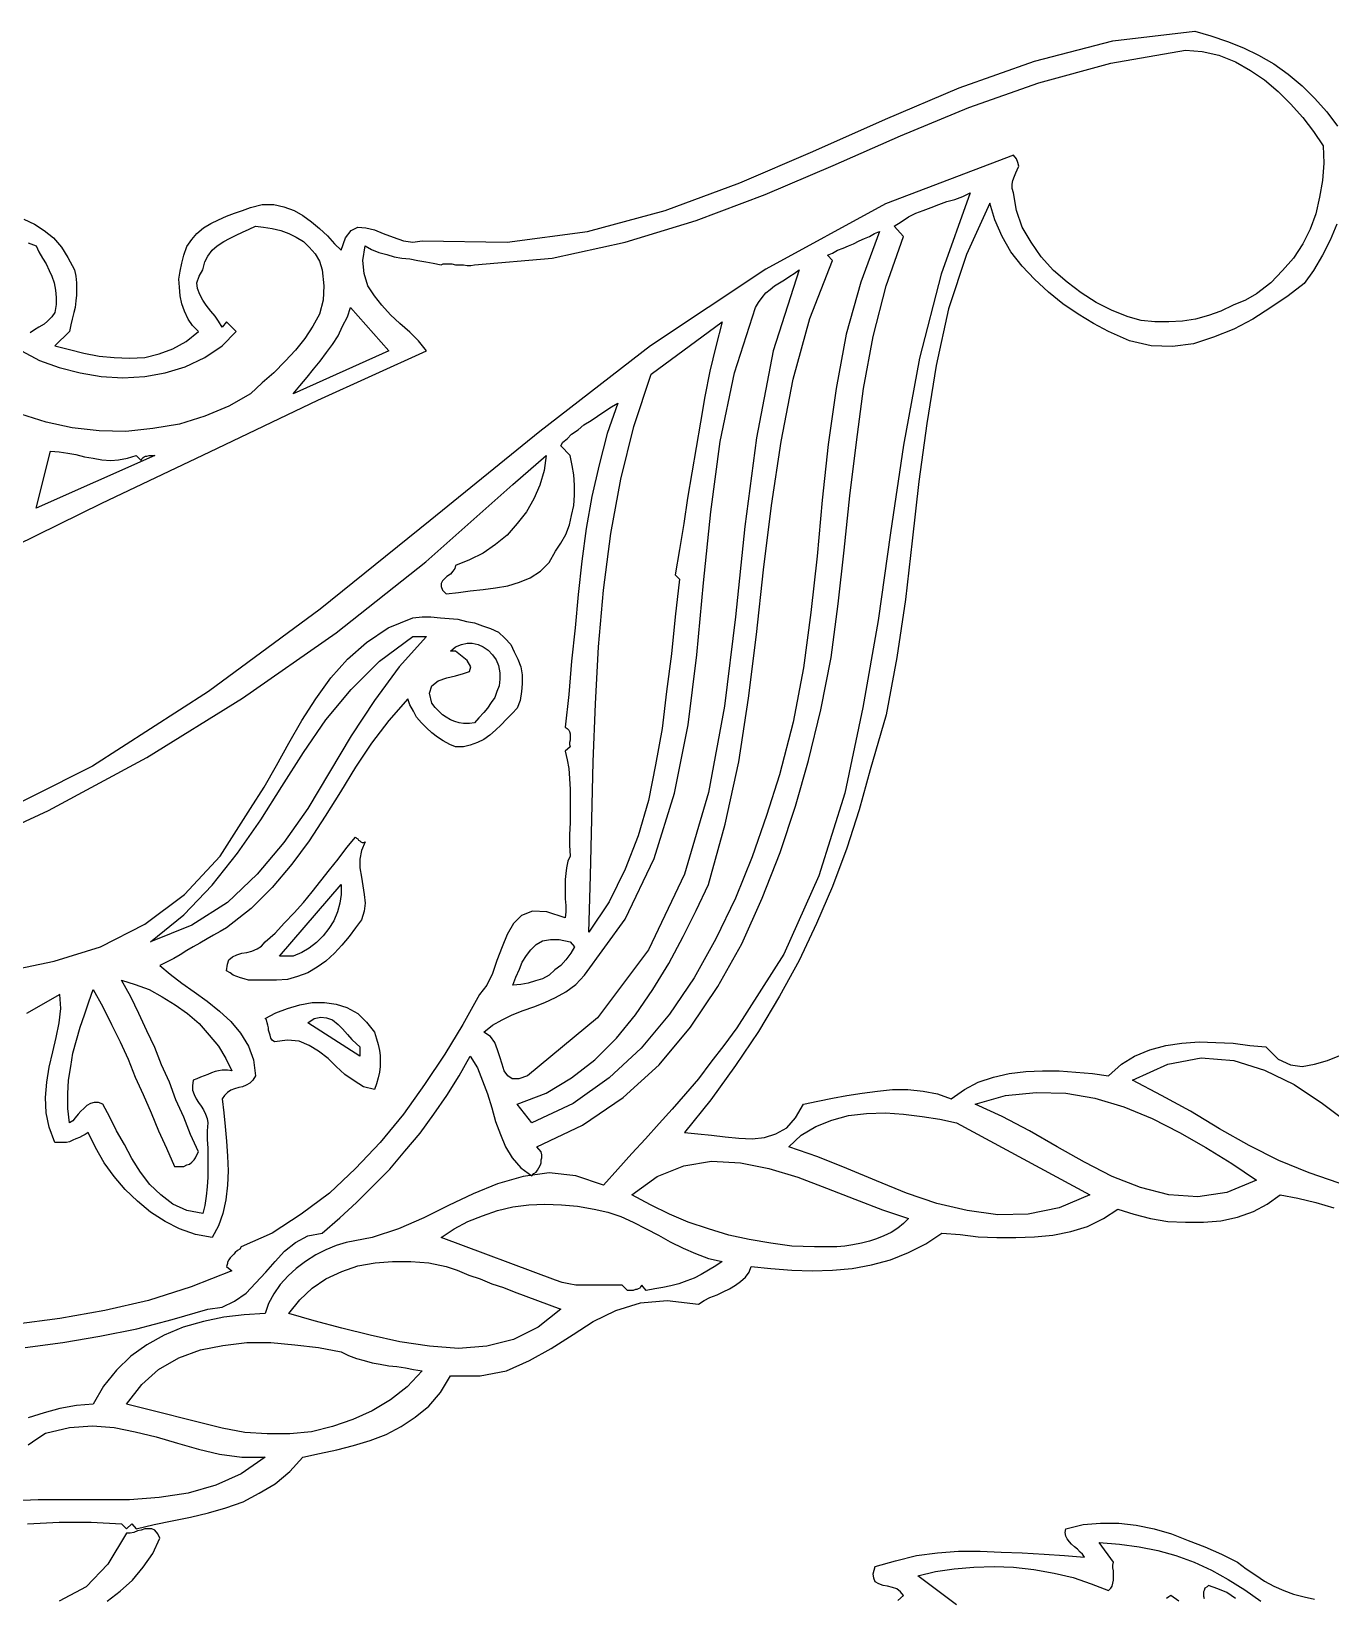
# Model space of a CAD drawing. Extents: x 0.04 to 6.96, y 0.04 to 9.51.
# Drawn here: x 2.032 to 3.825, y 6.108 to 8.269 of the extents above; entities that cross this region are included whole.
import ezdxf

# ---------------------------------------------------------------- set-up
doc = ezdxf.new("R2010")
doc.units = 0
doc.layers.add('1', color=7, linetype='Continuous')

msp = doc.modelspace()

# ---------------------------------------------------------------- linework, layer by layer
for points in [[(2.022, 8.01), (2.037, 8.003), (2.05, 7.994), (2.063, 7.984), (2.074, 7.971), (2.083, 7.957), (2.092, 7.94), (2.094, 7.931), (2.095, 7.922), (2.095, 7.913), (2.095, 7.905), (2.094, 7.897), (2.093, 7.888), (2.091, 7.881), (2.089, 7.872), (2.087, 7.864), (2.085, 7.855), (2.065, 7.835), (2.085, 7.83), (2.105, 7.825), (2.126, 7.821), (2.147, 7.819), (2.168, 7.818), (2.189, 7.819), (2.209, 7.824), (2.228, 7.831), (2.246, 7.841), (2.263, 7.855), (2.255, 7.863), (2.249, 7.872), (2.244, 7.883), (2.24, 7.893), (2.238, 7.904), (2.237, 7.916), (2.236, 7.927), (2.238, 7.938), (2.24, 7.949), (2.243, 7.96), (2.247, 7.972), (2.254, 7.982), (2.261, 7.99), (2.27, 7.998), (2.28, 8.004), (2.291, 8.009), (2.302, 8.014), (2.313, 8.018), (2.324, 8.022), (2.335, 8.026), (2.351, 8.03), (2.367, 8.03), (2.381, 8.027), (2.395, 8.022), (2.407, 8.015), (2.419, 8.006), (2.43, 7.997), (2.441, 7.987), (2.451, 7.976), (2.46, 7.967), (2.466, 7.984), (2.474, 7.994), (2.483, 7.999), (2.494, 7.998), (2.506, 7.995), (2.518, 7.99), (2.532, 7.985), (2.546, 7.98), (2.559, 7.978), (2.572, 7.98), (2.689, 7.978), (2.8, 7.993), (2.907, 8.022), (3.01, 8.06), (3.111, 8.103), (3.211, 8.148), (3.313, 8.191), (3.417, 8.228), (3.525, 8.256), (3.638, 8.269), (3.66, 8.263), (3.683, 8.255), (3.705, 8.246), (3.726, 8.236), (3.747, 8.224), (3.767, 8.21), (3.786, 8.194), (3.803, 8.177), (3.82, 8.158), (3.835, 8.138)], [(3.834, 8.003), (3.825, 7.981), (3.814, 7.96), (3.802, 7.939), (3.789, 7.921), (3.767, 7.904), (3.743, 7.888), (3.718, 7.872), (3.692, 7.858), (3.664, 7.847), (3.636, 7.838), (3.607, 7.834), (3.578, 7.835), (3.548, 7.842), (3.519, 7.855), (3.498, 7.866), (3.477, 7.879), (3.456, 7.893), (3.436, 7.909), (3.417, 7.927), (3.4, 7.945), (3.384, 7.965), (3.372, 7.986), (3.362, 8.009), (3.355, 8.032), (3.323, 7.961), (3.298, 7.886), (3.281, 7.808), (3.268, 7.728), (3.257, 7.648), (3.248, 7.566), (3.239, 7.485), (3.227, 7.405), (3.212, 7.326), (3.19, 7.25), (3.175, 7.195), (3.158, 7.142), (3.138, 7.089), (3.116, 7.038), (3.092, 6.987), (3.065, 6.938), (3.036, 6.889), (3.004, 6.842), (2.97, 6.795), (2.934, 6.75), (2.952, 6.748), (2.971, 6.746), (2.99, 6.744), (3.009, 6.742), (3.027, 6.741), (3.044, 6.743), (3.06, 6.748), (3.075, 6.756), (3.087, 6.77), (3.098, 6.789), (3.118, 6.793), (3.138, 6.797), (3.158, 6.801), (3.179, 6.804), (3.2, 6.807), (3.221, 6.809), (3.242, 6.809), (3.263, 6.807), (3.283, 6.803), (3.302, 6.796), (3.32, 6.809), (3.339, 6.819), (3.36, 6.826), (3.382, 6.831), (3.405, 6.834), (3.428, 6.835), (3.451, 6.835), (3.474, 6.833), (3.497, 6.831), (3.519, 6.828), (3.537, 6.844), (3.555, 6.855), (3.576, 6.864), (3.598, 6.87), (3.62, 6.873), (3.644, 6.875), (3.667, 6.874), (3.691, 6.873), (3.714, 6.87), (3.736, 6.868), (3.753, 6.851), (3.77, 6.843), (3.786, 6.841), (3.803, 6.844), (3.821, 6.849), (3.838, 6.856)], [(1.996, 6.972), (2.064, 6.986), (2.128, 7.006), (2.189, 7.037), (2.244, 7.078), (2.293, 7.131), (2.335, 7.197), (2.354, 7.226), (2.371, 7.256), (2.388, 7.287), (2.406, 7.318), (2.425, 7.348), (2.446, 7.377), (2.469, 7.403), (2.495, 7.426), (2.525, 7.446), (2.559, 7.46), (2.572, 7.461), (2.584, 7.461), (2.597, 7.46), (2.609, 7.459), (2.621, 7.458), (2.633, 7.455), (2.644, 7.453), (2.655, 7.449), (2.666, 7.445), (2.677, 7.44)], [(2.677, 7.44), (2.686, 7.432), (2.694, 7.423), (2.699, 7.413), (2.704, 7.403), (2.708, 7.392), (2.71, 7.381), (2.71, 7.369), (2.709, 7.358), (2.707, 7.346), (2.703, 7.335), (2.696, 7.328), (2.688, 7.32), (2.681, 7.312), (2.673, 7.305), (2.665, 7.298), (2.657, 7.292), (2.648, 7.288), (2.638, 7.284), (2.629, 7.282), (2.618, 7.282), (2.61, 7.285), (2.601, 7.29), (2.593, 7.295), (2.585, 7.301), (2.578, 7.308), (2.571, 7.315), (2.564, 7.323), (2.56, 7.331), (2.555, 7.34), (2.552, 7.348), (2.526, 7.318), (2.502, 7.287), (2.48, 7.254), (2.459, 7.22), (2.438, 7.186), (2.416, 7.152), (2.392, 7.12), (2.365, 7.088), (2.336, 7.059), (2.302, 7.032), (2.293, 7.027), (2.284, 7.022), (2.275, 7.017), (2.265, 7.011), (2.256, 7.006), (2.247, 7.001), (2.238, 6.995), (2.229, 6.99), (2.219, 6.985), (2.21, 6.98), (2.224, 6.968), (2.24, 6.956), (2.257, 6.944), (2.275, 6.931), (2.292, 6.917), (2.308, 6.903), (2.321, 6.887), (2.332, 6.869), (2.339, 6.85), (2.342, 6.828), (2.338, 6.822), (2.334, 6.818), (2.329, 6.815), (2.324, 6.813), (2.319, 6.812), (2.313, 6.81), (2.308, 6.808), (2.303, 6.805), (2.299, 6.801), (2.296, 6.796), (2.298, 6.777), (2.3, 6.758), (2.302, 6.738), (2.303, 6.717), (2.304, 6.697), (2.303, 6.677), (2.301, 6.657), (2.297, 6.638), (2.291, 6.621), (2.282, 6.605), (2.259, 6.609), (2.237, 6.617), (2.217, 6.627), (2.197, 6.64), (2.179, 6.655), (2.162, 6.671), (2.147, 6.689), (2.133, 6.708), (2.121, 6.729), (2.111, 6.75), (2.107, 6.747), (2.103, 6.745), (2.099, 6.743), (2.094, 6.741), (2.09, 6.739), (2.085, 6.737), (2.081, 6.736), (2.076, 6.736), (2.071, 6.736), (2.065, 6.736), (2.057, 6.757), (2.053, 6.777), (2.052, 6.798), (2.054, 6.819), (2.057, 6.84), (2.062, 6.861), (2.067, 6.881), (2.071, 6.901), (2.073, 6.921), (2.072, 6.94), (2.026, 6.914)], [(2.493, 7.151), (2.488, 7.139), (2.486, 7.127), (2.486, 7.115), (2.488, 7.102), (2.49, 7.09), (2.492, 7.078), (2.493, 7.066), (2.492, 7.055), (2.488, 7.043), (2.48, 7.032), (2.471, 7.02), (2.461, 7.008), (2.451, 6.997), (2.439, 6.986), (2.427, 6.978), (2.414, 6.97), (2.4, 6.965), (2.386, 6.961), (2.371, 6.96), (2.355, 6.96), (2.349, 6.96), (2.343, 6.96), (2.337, 6.96), (2.332, 6.96), (2.326, 6.962), (2.321, 6.963), (2.316, 6.965), (2.311, 6.967), (2.307, 6.97), (2.302, 6.973), (2.303, 6.982), (2.305, 6.988), (2.31, 6.992), (2.316, 6.995), (2.323, 6.997), (2.33, 6.998), (2.337, 7), (2.344, 7.003), (2.35, 7.007), (2.355, 7.013), (2.369, 7.025), (2.382, 7.039), (2.395, 7.053), (2.408, 7.067), (2.42, 7.082), (2.432, 7.097), (2.444, 7.112), (2.456, 7.127), (2.468, 7.143), (2.48, 7.157), (2.481, 7.156), (2.483, 7.155), (2.484, 7.153), (2.486, 7.152), (2.487, 7.151), (2.489, 7.15), (2.491, 7.15), (2.493, 7.151)], [(2.506, 6.888), (2.509, 6.879), (2.511, 6.871), (2.513, 6.863), (2.514, 6.856), (2.514, 6.848), (2.514, 6.841), (2.513, 6.833), (2.511, 6.825), (2.509, 6.817), (2.506, 6.809), (2.491, 6.813), (2.478, 6.821), (2.465, 6.83), (2.453, 6.841), (2.442, 6.852), (2.429, 6.862), (2.416, 6.87), (2.402, 6.876), (2.386, 6.877), (2.368, 6.875), (2.365, 6.877), (2.363, 6.88), (2.362, 6.884), (2.361, 6.887), (2.36, 6.891), (2.36, 6.894), (2.359, 6.898), (2.358, 6.901), (2.357, 6.905), (2.355, 6.907), (2.37, 6.915), (2.386, 6.921), (2.403, 6.926), (2.42, 6.929), (2.437, 6.929), (2.453, 6.927), (2.468, 6.922), (2.483, 6.914), (2.495, 6.902), (2.506, 6.888)], [(3.228, 6.104), (3.236, 6.111), (3.232, 6.116), (3.227, 6.12), (3.221, 6.122), (3.214, 6.124), (3.208, 6.125), (3.202, 6.127), (3.197, 6.13), (3.195, 6.135), (3.194, 6.141), (3.197, 6.151), (3.225, 6.159), (3.254, 6.166), (3.283, 6.17), (3.312, 6.172), (3.342, 6.172), (3.371, 6.171), (3.4, 6.17), (3.43, 6.168), (3.458, 6.166), (3.486, 6.164), (3.483, 6.168), (3.48, 6.171), (3.476, 6.175), (3.472, 6.178), (3.468, 6.182), (3.465, 6.185), (3.462, 6.189), (3.46, 6.193), (3.459, 6.198), (3.46, 6.203), (3.484, 6.209), (3.508, 6.211), (3.533, 6.211), (3.557, 6.208), (3.582, 6.203), (3.606, 6.196), (3.629, 6.187), (3.652, 6.178), (3.675, 6.168), (3.697, 6.157), (3.709, 6.148), (3.722, 6.139), (3.734, 6.131), (3.747, 6.124), (3.761, 6.118), (3.774, 6.113), (3.789, 6.109), (3.803, 6.106)]]:
    msp.add_lwpolyline(points)
at = {"layer": '1'}
for points in [[(1.981, 7.545), (2.13, 7.618), (2.279, 7.689), (2.428, 7.76), (2.578, 7.828), (2.567, 7.842), (2.555, 7.854), (2.541, 7.866), (2.528, 7.878), (2.516, 7.891), (2.506, 7.904), (2.497, 7.918), (2.492, 7.935), (2.49, 7.953), (2.493, 7.973), (2.502, 7.968), (2.512, 7.964), (2.523, 7.961), (2.533, 7.958), (2.544, 7.956), (2.555, 7.955), (2.566, 7.953), (2.577, 7.951), (2.587, 7.949), (2.598, 7.947), (2.601, 7.948), (2.605, 7.948), (2.609, 7.948), (2.613, 7.948), (2.618, 7.947), (2.624, 7.947), (2.629, 7.947), (2.634, 7.946), (2.639, 7.946), (2.644, 7.947), (2.751, 7.956), (2.852, 7.978), (2.95, 8.008), (3.045, 8.044), (3.139, 8.084), (3.232, 8.125), (3.326, 8.164), (3.423, 8.198), (3.522, 8.225), (3.625, 8.243), (3.648, 8.241), (3.671, 8.236), (3.694, 8.227), (3.715, 8.215), (3.734, 8.202), (3.753, 8.186), (3.77, 8.169), (3.787, 8.15), (3.802, 8.131), (3.815, 8.111)], [(3.815, 8.111), (3.816, 8.087), (3.814, 8.063), (3.81, 8.04), (3.805, 8.017), (3.797, 7.996), (3.787, 7.976), (3.774, 7.956), (3.759, 7.939), (3.743, 7.922), (3.723, 7.907), (3.708, 7.898), (3.691, 7.891), (3.674, 7.883), (3.657, 7.877), (3.639, 7.872), (3.621, 7.869), (3.602, 7.868), (3.583, 7.868), (3.564, 7.87), (3.546, 7.875), (3.524, 7.884), (3.502, 7.895), (3.481, 7.908), (3.462, 7.923), (3.443, 7.939), (3.426, 7.958), (3.412, 7.978), (3.4, 7.999), (3.392, 8.022), (3.388, 8.046), (3.386, 8.052), (3.386, 8.058), (3.387, 8.063), (3.389, 8.069), (3.391, 8.074), (3.393, 8.078), (3.395, 8.083), (3.394, 8.088), (3.392, 8.093), (3.388, 8.098), (3.211, 8.031), (3.046, 7.941), (2.887, 7.835), (2.734, 7.717), (2.583, 7.594), (2.431, 7.472), (2.277, 7.358), (2.117, 7.255), (1.949, 7.171)], [(2.024, 6.453), (2.076, 6.46), (2.127, 6.469), (2.178, 6.479), (2.227, 6.492), (2.276, 6.506), (2.296, 6.509), (2.313, 6.517), (2.329, 6.528), (2.342, 6.542), (2.356, 6.557), (2.369, 6.572), (2.382, 6.586), (2.397, 6.598), (2.414, 6.607), (2.434, 6.611), (2.458, 6.632), (2.481, 6.653), (2.504, 6.676), (2.527, 6.699), (2.548, 6.724), (2.569, 6.749), (2.588, 6.775), (2.606, 6.801), (2.623, 6.828), (2.638, 6.855), (2.648, 6.839), (2.655, 6.821), (2.662, 6.803), (2.668, 6.784), (2.673, 6.765), (2.68, 6.747), (2.687, 6.73), (2.696, 6.715), (2.708, 6.701), (2.723, 6.69), (2.726, 6.693), (2.729, 6.695), (2.731, 6.698), (2.733, 6.701), (2.735, 6.705), (2.736, 6.708), (2.736, 6.712), (2.737, 6.715), (2.737, 6.719), (2.736, 6.723), (2.73, 6.73), (2.793, 6.76), (2.849, 6.798), (2.899, 6.843), (2.942, 6.895), (2.98, 6.951), (3.013, 7.01), (3.041, 7.073), (3.066, 7.136), (3.087, 7.2), (3.105, 7.263), (3.122, 7.333), (3.136, 7.405), (3.146, 7.479), (3.154, 7.553), (3.162, 7.628), (3.171, 7.702), (3.181, 7.776), (3.194, 7.848), (3.212, 7.918), (3.236, 7.986), (3.223, 8), (3.233, 8.006), (3.243, 8.013), (3.253, 8.018), (3.263, 8.022), (3.274, 8.026), (3.285, 8.03), (3.296, 8.034), (3.307, 8.037), (3.318, 8.041), (3.328, 8.046)], [(3.328, 8.046), (3.288, 7.934), (3.258, 7.818), (3.236, 7.698), (3.218, 7.577), (3.201, 7.456), (3.18, 7.336), (3.155, 7.218), (3.119, 7.104), (3.071, 6.996), (3.006, 6.894), (2.988, 6.87), (2.97, 6.847), (2.953, 6.824), (2.935, 6.803), (2.917, 6.782), (2.899, 6.762), (2.88, 6.741), (2.861, 6.721), (2.842, 6.699), (2.822, 6.677), (2.784, 6.69), (2.747, 6.694), (2.711, 6.689), (2.676, 6.679), (2.642, 6.665), (2.608, 6.649), (2.574, 6.632), (2.539, 6.617), (2.503, 6.605), (2.467, 6.598), (2.453, 6.594), (2.439, 6.588), (2.425, 6.581), (2.411, 6.572), (2.398, 6.562), (2.387, 6.552), (2.376, 6.54), (2.367, 6.527), (2.36, 6.514), (2.355, 6.5), (2.326, 6.498), (2.298, 6.495), (2.27, 6.489), (2.242, 6.481), (2.216, 6.47), (2.192, 6.457), (2.17, 6.441), (2.15, 6.422), (2.132, 6.4), (2.118, 6.375), (2.095, 6.373), (2.072, 6.369), (2.05, 6.363), (2.028, 6.356)], [(2.019, 7.828), (2.044, 7.815), (2.071, 7.805), (2.1, 7.798), (2.129, 7.793), (2.159, 7.791), (2.189, 7.793), (2.217, 7.798), (2.245, 7.806), (2.272, 7.819), (2.296, 7.835), (2.315, 7.855), (2.302, 7.868), (2.296, 7.861), (2.291, 7.869), (2.286, 7.876), (2.28, 7.883), (2.274, 7.891), (2.269, 7.898), (2.265, 7.906), (2.262, 7.914), (2.261, 7.922), (2.264, 7.931), (2.269, 7.94), (2.272, 7.951), (2.276, 7.959), (2.282, 7.967), (2.289, 7.973), (2.298, 7.979), (2.306, 7.983), (2.315, 7.988), (2.324, 7.992), (2.333, 7.996), (2.342, 8), (2.353, 7.999), (2.365, 7.997), (2.377, 7.994), (2.388, 7.99), (2.398, 7.985), (2.408, 7.979), (2.416, 7.971), (2.424, 7.962), (2.43, 7.952), (2.434, 7.94)], [(2.028, 7.977), (2.039, 7.973), (2.043, 7.965), (2.048, 7.956), (2.053, 7.948), (2.057, 7.939), (2.061, 7.931), (2.064, 7.922), (2.066, 7.912), (2.067, 7.902), (2.067, 7.892), (2.065, 7.881), (2.061, 7.875), (2.055, 7.869), (2.05, 7.865), (2.043, 7.861), (2.037, 7.857), (2.031, 7.853)], [(3.203, 7.993), (3.177, 7.923), (3.157, 7.851), (3.143, 7.776), (3.132, 7.699), (3.124, 7.622), (3.117, 7.545), (3.108, 7.467), (3.098, 7.391), (3.084, 7.316), (3.065, 7.243), (3.047, 7.187), (3.027, 7.13), (3.004, 7.073), (2.977, 7.017), (2.947, 6.963), (2.913, 6.913), (2.874, 6.866), (2.83, 6.825), (2.78, 6.79), (2.723, 6.763), (2.703, 6.789), (2.743, 6.804), (2.778, 6.825), (2.81, 6.85), (2.84, 6.88), (2.866, 6.912), (2.89, 6.947), (2.912, 6.983), (2.932, 7.02), (2.95, 7.056), (2.967, 7.092), (2.99, 7.175), (3.009, 7.261), (3.022, 7.349), (3.033, 7.437), (3.043, 7.526), (3.054, 7.615), (3.067, 7.703), (3.084, 7.789), (3.107, 7.873), (3.138, 7.953), (3.131, 7.96), (3.138, 7.963), (3.145, 7.967), (3.153, 7.97), (3.16, 7.973), (3.167, 7.976), (3.175, 7.98), (3.182, 7.983), (3.189, 7.986), (3.196, 7.99), (3.203, 7.993)], [(2.434, 7.94), (2.436, 7.918), (2.435, 7.898), (2.43, 7.879), (2.421, 7.862), (2.41, 7.845), (2.397, 7.829), (2.383, 7.814), (2.367, 7.798), (2.351, 7.784), (2.335, 7.769), (2.305, 7.752), (2.272, 7.738), (2.237, 7.727), (2.2, 7.721), (2.163, 7.717), (2.126, 7.718), (2.089, 7.722), (2.053, 7.73), (2.018, 7.741)], [(2.717, 6.828), (2.705, 6.824), (2.696, 6.824), (2.69, 6.828), (2.685, 6.835), (2.682, 6.844), (2.679, 6.854), (2.676, 6.864), (2.672, 6.874), (2.666, 6.882), (2.657, 6.888), (2.669, 6.898), (2.682, 6.905), (2.696, 6.912), (2.711, 6.918), (2.726, 6.923), (2.741, 6.929), (2.756, 6.936), (2.77, 6.944), (2.784, 6.954), (2.796, 6.967), (2.852, 7.044), (2.892, 7.128), (2.92, 7.218), (2.939, 7.312), (2.951, 7.409), (2.96, 7.508), (2.97, 7.606), (2.983, 7.703), (3.003, 7.798), (3.032, 7.888), (3.036, 7.895), (3.041, 7.902), (3.046, 7.908), (3.052, 7.913), (3.058, 7.918), (3.065, 7.922), (3.072, 7.926), (3.079, 7.931), (3.085, 7.935), (3.092, 7.94), (3.056, 7.828), (3.033, 7.708), (3.017, 7.586), (3.004, 7.461), (2.989, 7.338), (2.967, 7.219), (2.934, 7.106), (2.884, 7.002), (2.814, 6.908), (2.717, 6.828)], [(2.394, 7.769), (2.403, 7.78), (2.413, 7.792), (2.422, 7.803), (2.431, 7.814), (2.44, 7.826), (2.448, 7.837), (2.456, 7.849), (2.462, 7.862), (2.469, 7.875), (2.473, 7.888), (2.526, 7.828), (2.394, 7.769)], [(2.921, 7.519), (2.927, 7.513), (2.921, 7.461), (2.916, 7.41), (2.909, 7.358), (2.903, 7.307), (2.894, 7.257), (2.884, 7.208), (2.87, 7.159), (2.852, 7.113), (2.83, 7.068), (2.802, 7.026), (2.804, 7.104), (2.806, 7.182), (2.808, 7.261), (2.811, 7.341), (2.815, 7.42), (2.822, 7.498), (2.832, 7.576), (2.846, 7.651), (2.864, 7.724), (2.888, 7.796), (2.986, 7.868), (2.977, 7.834), (2.969, 7.8), (2.962, 7.765), (2.956, 7.73), (2.95, 7.695), (2.944, 7.66), (2.938, 7.625), (2.933, 7.59), (2.927, 7.554), (2.921, 7.519)], [(1.916, 7.129), (2.056, 7.194), (2.192, 7.267), (2.324, 7.349), (2.453, 7.439), (2.577, 7.537), (2.697, 7.644), (2.743, 7.684), (2.74, 7.663), (2.734, 7.643), (2.726, 7.624), (2.716, 7.606), (2.703, 7.59), (2.689, 7.574), (2.673, 7.561), (2.656, 7.549), (2.637, 7.54), (2.618, 7.532), (2.617, 7.528), (2.614, 7.524), (2.611, 7.52), (2.606, 7.517), (2.603, 7.514), (2.6, 7.511), (2.598, 7.507), (2.598, 7.503), (2.6, 7.498), (2.605, 7.493), (2.622, 7.495), (2.638, 7.497), (2.656, 7.499), (2.673, 7.501), (2.69, 7.504), (2.706, 7.509), (2.721, 7.515), (2.735, 7.524), (2.747, 7.536), (2.756, 7.552), (2.763, 7.563), (2.77, 7.575), (2.775, 7.588), (2.778, 7.601), (2.781, 7.615), (2.782, 7.629), (2.782, 7.643), (2.781, 7.657), (2.779, 7.67), (2.776, 7.684), (2.763, 7.697), (2.766, 7.702), (2.772, 7.707), (2.778, 7.713), (2.787, 7.719), (2.795, 7.726), (2.805, 7.732), (2.814, 7.738), (2.824, 7.745), (2.833, 7.751), (2.842, 7.756)], [(2.842, 7.756), (2.827, 7.714), (2.816, 7.671), (2.806, 7.627), (2.798, 7.583), (2.792, 7.538), (2.787, 7.492), (2.783, 7.446), (2.778, 7.4), (2.774, 7.354), (2.769, 7.309), (2.772, 7.307), (2.774, 7.305), (2.775, 7.303), (2.776, 7.3), (2.776, 7.297), (2.776, 7.294), (2.776, 7.291), (2.775, 7.288), (2.775, 7.285), (2.776, 7.282), (2.769, 7.276), (2.772, 7.264), (2.774, 7.252), (2.775, 7.238), (2.776, 7.223), (2.776, 7.208), (2.776, 7.192), (2.776, 7.177), (2.775, 7.161), (2.775, 7.146), (2.776, 7.131), (2.773, 7.124), (2.771, 7.115), (2.77, 7.107), (2.769, 7.099), (2.769, 7.09), (2.769, 7.081), (2.769, 7.072), (2.77, 7.063), (2.77, 7.054), (2.769, 7.046), (2.744, 7.054), (2.724, 7.055), (2.709, 7.049), (2.698, 7.038), (2.689, 7.023), (2.682, 7.006), (2.675, 6.987), (2.669, 6.969), (2.661, 6.953), (2.651, 6.94), (2.628, 6.899), (2.603, 6.858), (2.575, 6.816), (2.546, 6.775), (2.514, 6.736), (2.48, 6.7), (2.444, 6.666), (2.405, 6.637), (2.365, 6.611), (2.322, 6.592), (2.32, 6.589), (2.317, 6.587), (2.314, 6.584), (2.312, 6.582), (2.31, 6.58), (2.307, 6.577), (2.305, 6.574), (2.303, 6.571), (2.303, 6.569), (2.302, 6.565), (2.309, 6.559), (2.253, 6.537), (2.194, 6.518), (2.134, 6.504), (2.072, 6.493), (2.009, 6.485)], [(2.177, 7.684), (2.184, 7.677), (2.185, 7.679), (2.187, 7.681), (2.188, 7.682), (2.19, 7.683), (2.192, 7.683), (2.195, 7.684), (2.198, 7.684), (2.201, 7.684), (2.203, 7.684), (2.039, 7.611), (2.059, 7.69), (2.071, 7.689), (2.083, 7.687), (2.094, 7.685), (2.106, 7.682), (2.118, 7.68), (2.13, 7.678), (2.142, 7.677), (2.153, 7.678), (2.165, 7.68), (2.177, 7.684)], [(2.578, 7.434), (2.54, 7.392), (2.506, 7.346), (2.474, 7.297), (2.444, 7.247), (2.414, 7.197), (2.381, 7.15), (2.344, 7.106), (2.303, 7.067), (2.254, 7.036), (2.197, 7.013), (2.243, 7.05), (2.282, 7.091), (2.317, 7.135), (2.349, 7.181), (2.378, 7.227), (2.408, 7.274), (2.439, 7.319), (2.474, 7.361), (2.513, 7.4), (2.559, 7.434), (2.578, 7.434)], [(2.677, 7.394), (2.679, 7.384), (2.679, 7.375), (2.678, 7.366), (2.675, 7.358), (2.672, 7.35), (2.667, 7.343), (2.662, 7.335), (2.657, 7.329), (2.65, 7.322), (2.644, 7.315), (2.637, 7.314), (2.629, 7.314), (2.623, 7.315), (2.617, 7.317), (2.611, 7.319), (2.605, 7.323), (2.6, 7.326), (2.595, 7.331), (2.59, 7.336), (2.585, 7.342), (2.582, 7.356), (2.585, 7.366), (2.594, 7.373), (2.606, 7.377), (2.618, 7.38), (2.629, 7.383), (2.637, 7.386), (2.639, 7.392), (2.634, 7.401), (2.618, 7.414), (2.611, 7.414), (2.618, 7.42), (2.626, 7.423), (2.634, 7.425), (2.641, 7.425), (2.649, 7.423), (2.656, 7.42), (2.663, 7.415), (2.669, 7.409), (2.674, 7.402), (2.677, 7.394)], [(2.394, 6.993), (2.375, 6.993), (2.46, 7.092), (2.46, 7.078), (2.458, 7.066), (2.455, 7.054), (2.45, 7.042), (2.443, 7.031), (2.435, 7.021), (2.426, 7.012), (2.416, 7.004), (2.406, 6.998), (2.394, 6.993)], [(2.782, 7.006), (2.777, 6.997), (2.77, 6.988), (2.763, 6.98), (2.755, 6.974), (2.747, 6.967), (2.738, 6.962), (2.728, 6.959), (2.718, 6.956), (2.708, 6.954), (2.697, 6.953), (2.701, 6.964), (2.706, 6.975), (2.71, 6.985), (2.716, 6.994), (2.722, 7.002), (2.729, 7.009), (2.738, 7.014), (2.749, 7.016), (2.761, 7.016), (2.776, 7.013), (2.782, 7.006)], [(2.309, 6.835), (2.303, 6.836), (2.296, 6.836), (2.291, 6.835), (2.286, 6.834), (2.281, 6.832), (2.276, 6.83), (2.271, 6.828), (2.266, 6.826), (2.261, 6.824), (2.256, 6.822), (2.255, 6.814), (2.255, 6.808), (2.257, 6.802), (2.26, 6.796), (2.263, 6.791), (2.267, 6.786), (2.27, 6.781), (2.273, 6.775), (2.275, 6.769), (2.276, 6.763), (2.275, 6.752), (2.275, 6.74), (2.276, 6.728), (2.276, 6.715), (2.276, 6.702), (2.276, 6.688), (2.275, 6.675), (2.274, 6.662), (2.272, 6.649), (2.269, 6.638), (2.247, 6.642), (2.228, 6.651), (2.211, 6.664), (2.196, 6.678), (2.183, 6.695), (2.171, 6.714), (2.161, 6.733), (2.15, 6.752), (2.141, 6.771), (2.131, 6.789), (2.125, 6.791), (2.119, 6.791), (2.114, 6.79), (2.109, 6.787), (2.105, 6.783), (2.101, 6.779), (2.097, 6.775), (2.093, 6.77), (2.09, 6.766), (2.085, 6.763), (2.083, 6.783), (2.083, 6.803), (2.084, 6.822), (2.087, 6.841), (2.09, 6.859), (2.095, 6.877), (2.1, 6.895), (2.106, 6.912), (2.112, 6.93), (2.118, 6.947), (2.131, 6.923), (2.143, 6.899), (2.155, 6.875), (2.166, 6.851), (2.176, 6.826), (2.187, 6.802), (2.198, 6.777), (2.208, 6.752), (2.219, 6.728), (2.23, 6.703), (2.235, 6.703), (2.239, 6.703), (2.243, 6.703), (2.247, 6.705), (2.251, 6.706), (2.254, 6.709), (2.257, 6.712), (2.259, 6.715), (2.261, 6.719), (2.263, 6.723), (2.252, 6.747), (2.243, 6.771), (2.232, 6.795), (2.223, 6.819), (2.212, 6.843), (2.203, 6.867), (2.192, 6.89), (2.181, 6.914), (2.17, 6.937), (2.157, 6.96), (2.176, 6.954), (2.195, 6.947), (2.213, 6.937), (2.231, 6.926), (2.248, 6.914), (2.264, 6.9), (2.278, 6.884), (2.291, 6.869), (2.301, 6.852), (2.309, 6.835)], [(2.486, 6.868), (2.486, 6.855), (2.414, 6.901), (2.423, 6.907), (2.432, 6.909), (2.44, 6.908), (2.448, 6.905), (2.456, 6.899), (2.462, 6.893), (2.469, 6.885), (2.475, 6.878), (2.481, 6.872), (2.486, 6.868)], [(3.967, 6.677), (3.923, 6.671), (3.88, 6.672), (3.837, 6.68), (3.796, 6.694), (3.754, 6.711), (3.713, 6.732), (3.672, 6.755), (3.632, 6.779), (3.592, 6.801), (3.552, 6.822), (3.601, 6.844), (3.647, 6.853), (3.692, 6.849), (3.734, 6.836), (3.775, 6.816), (3.814, 6.79), (3.853, 6.761), (3.891, 6.731), (3.929, 6.702), (3.967, 6.677)], [(3.723, 6.684), (3.682, 6.667), (3.642, 6.661), (3.602, 6.664), (3.563, 6.674), (3.524, 6.689), (3.486, 6.709), (3.448, 6.73), (3.41, 6.752), (3.372, 6.772), (3.335, 6.789), (3.377, 6.801), (3.419, 6.805), (3.46, 6.804), (3.5, 6.797), (3.54, 6.785), (3.579, 6.769), (3.617, 6.75), (3.653, 6.729), (3.689, 6.707), (3.723, 6.684)], [(3.493, 6.664), (3.451, 6.646), (3.408, 6.637), (3.366, 6.636), (3.324, 6.642), (3.282, 6.652), (3.24, 6.666), (3.199, 6.683), (3.158, 6.7), (3.118, 6.716), (3.078, 6.73), (3.095, 6.746), (3.115, 6.758), (3.137, 6.767), (3.16, 6.773), (3.185, 6.776), (3.211, 6.777), (3.236, 6.775), (3.262, 6.772), (3.286, 6.768), (3.309, 6.763), (3.493, 6.664)], [(3.243, 6.631), (3.236, 6.624), (3.228, 6.618), (3.219, 6.612), (3.209, 6.607), (3.199, 6.603), (3.189, 6.6), (3.178, 6.597), (3.166, 6.595), (3.155, 6.593), (3.144, 6.592), (3.113, 6.592), (3.082, 6.593), (3.053, 6.597), (3.023, 6.602), (2.995, 6.608), (2.967, 6.617), (2.939, 6.626), (2.913, 6.637), (2.887, 6.65), (2.861, 6.664), (2.896, 6.689), (2.933, 6.704), (2.971, 6.71), (3.011, 6.708), (3.05, 6.7), (3.09, 6.688), (3.13, 6.673), (3.169, 6.658), (3.207, 6.643), (3.243, 6.631)], [(2.027, 6.21), (2.071, 6.212), (2.115, 6.212), (2.157, 6.21), (2.164, 6.203), (2.171, 6.21), (2.177, 6.203), (2.202, 6.209), (2.227, 6.214), (2.252, 6.219), (2.277, 6.225), (2.301, 6.232), (2.325, 6.24), (2.347, 6.252), (2.369, 6.265), (2.389, 6.282), (2.407, 6.302), (2.43, 6.307), (2.454, 6.312), (2.477, 6.318), (2.5, 6.325), (2.522, 6.333), (2.543, 6.344), (2.562, 6.357), (2.581, 6.372), (2.597, 6.391), (2.611, 6.414), (2.652, 6.414), (2.688, 6.421), (2.72, 6.435), (2.75, 6.452), (2.78, 6.471), (2.808, 6.489), (2.839, 6.504), (2.873, 6.515), (2.91, 6.518), (2.953, 6.513), (2.961, 6.518), (2.969, 6.522), (2.979, 6.526), (2.987, 6.53), (2.996, 6.534), (3.004, 6.539), (3.011, 6.544), (3.018, 6.55), (3.023, 6.557), (3.026, 6.565), (3.053, 6.562), (3.082, 6.56), (3.11, 6.559), (3.138, 6.56), (3.165, 6.562), (3.192, 6.567), (3.218, 6.574), (3.243, 6.584), (3.267, 6.596), (3.289, 6.611), (3.314, 6.609), (3.339, 6.606), (3.365, 6.605), (3.391, 6.605), (3.417, 6.606), (3.442, 6.608), (3.467, 6.613), (3.49, 6.62), (3.512, 6.631), (3.532, 6.644), (3.554, 6.637), (3.577, 6.631), (3.601, 6.627), (3.625, 6.626), (3.65, 6.626), (3.674, 6.628), (3.697, 6.633), (3.719, 6.641), (3.738, 6.651), (3.756, 6.664), (3.78, 6.659), (3.805, 6.653), (3.83, 6.646)], [(2.986, 6.572), (2.977, 6.566), (2.967, 6.56), (2.957, 6.554), (2.947, 6.549), (2.937, 6.545), (2.926, 6.541), (2.915, 6.538), (2.904, 6.536), (2.893, 6.534), (2.881, 6.532), (2.875, 6.539), (2.873, 6.537), (2.872, 6.535), (2.87, 6.534), (2.868, 6.533), (2.866, 6.533), (2.863, 6.532), (2.861, 6.532), (2.858, 6.532), (2.855, 6.532), (2.848, 6.539), (2.841, 6.539), (2.833, 6.539), (2.824, 6.539), (2.814, 6.539), (2.804, 6.539), (2.793, 6.539), (2.784, 6.539), (2.774, 6.541), (2.765, 6.543), (2.756, 6.546), (2.598, 6.605), (2.616, 6.617), (2.635, 6.627), (2.655, 6.635), (2.676, 6.642), (2.697, 6.647), (2.719, 6.65), (2.741, 6.651), (2.764, 6.65), (2.786, 6.648), (2.809, 6.644), (2.828, 6.64), (2.846, 6.634), (2.863, 6.626), (2.881, 6.617), (2.898, 6.608), (2.914, 6.599), (2.932, 6.59), (2.949, 6.583), (2.967, 6.576), (2.986, 6.572)], [(2.763, 6.506), (2.732, 6.481), (2.698, 6.464), (2.661, 6.455), (2.622, 6.452), (2.582, 6.455), (2.541, 6.461), (2.5, 6.47), (2.461, 6.48), (2.423, 6.49), (2.388, 6.5), (2.403, 6.519), (2.42, 6.535), (2.439, 6.548), (2.461, 6.558), (2.483, 6.566), (2.507, 6.57), (2.531, 6.572), (2.556, 6.572), (2.581, 6.57), (2.605, 6.565), (2.62, 6.56), (2.636, 6.553), (2.652, 6.548), (2.668, 6.541), (2.684, 6.536), (2.699, 6.53), (2.715, 6.524), (2.731, 6.518), (2.747, 6.512), (2.763, 6.506)], [(2.572, 6.421), (2.551, 6.399), (2.528, 6.381), (2.503, 6.366), (2.476, 6.354), (2.448, 6.344), (2.419, 6.337), (2.389, 6.334), (2.358, 6.334), (2.327, 6.336), (2.296, 6.342), (2.164, 6.375), (2.185, 6.402), (2.208, 6.423), (2.236, 6.439), (2.266, 6.45), (2.297, 6.456), (2.33, 6.46), (2.363, 6.46), (2.396, 6.457), (2.429, 6.453), (2.46, 6.447), (2.47, 6.442), (2.481, 6.438), (2.492, 6.435), (2.503, 6.432), (2.514, 6.43), (2.526, 6.428), (2.537, 6.427), (2.549, 6.425), (2.56, 6.423), (2.572, 6.421)], [(2.028, 6.319), (2.04, 6.327), (2.052, 6.335), (2.085, 6.343), (2.117, 6.345), (2.147, 6.343), (2.176, 6.337), (2.205, 6.33), (2.234, 6.321), (2.263, 6.313), (2.292, 6.306), (2.323, 6.302), (2.355, 6.302)], [(2.355, 6.302), (2.322, 6.279), (2.287, 6.263), (2.249, 6.252), (2.209, 6.246), (2.168, 6.243), (2.126, 6.243), (2.084, 6.243), (2.042, 6.243), (2, 6.241)], [(2.137, 6.103), (2.155, 6.117), (2.172, 6.132), (2.187, 6.15), (2.2, 6.169), (2.21, 6.19), (2.207, 6.196), (2.203, 6.201), (2.199, 6.203), (2.194, 6.203), (2.189, 6.203), (2.184, 6.201), (2.179, 6.2), (2.174, 6.198), (2.169, 6.197), (2.164, 6.197), (2.138, 6.154), (2.108, 6.123), (2.071, 6.103)], [(3.309, 6.098), (3.256, 6.138), (3.28, 6.144), (3.306, 6.148), (3.333, 6.15), (3.361, 6.151), (3.388, 6.15), (3.416, 6.147), (3.444, 6.142), (3.47, 6.136), (3.495, 6.127), (3.519, 6.118), (3.522, 6.121), (3.524, 6.124), (3.525, 6.128), (3.526, 6.132), (3.526, 6.136), (3.526, 6.141), (3.526, 6.145), (3.525, 6.149), (3.525, 6.153), (3.526, 6.157), (3.506, 6.184), (3.534, 6.182), (3.561, 6.178), (3.587, 6.173), (3.612, 6.166), (3.637, 6.157), (3.661, 6.146), (3.684, 6.133), (3.707, 6.119), (3.729, 6.103)], [(3.694, 6.107), (3.682, 6.115), (3.67, 6.12), (3.657, 6.125), (3.655, 6.123), (3.652, 6.121), (3.651, 6.118), (3.65, 6.116), (3.65, 6.113), (3.65, 6.11), (3.651, 6.107)], [(3.616, 6.103), (3.605, 6.111), (3.602, 6.109), (3.599, 6.107)]]:
    msp.add_lwpolyline(points, dxfattribs=at)

doc.saveas('drawing.dxf')
